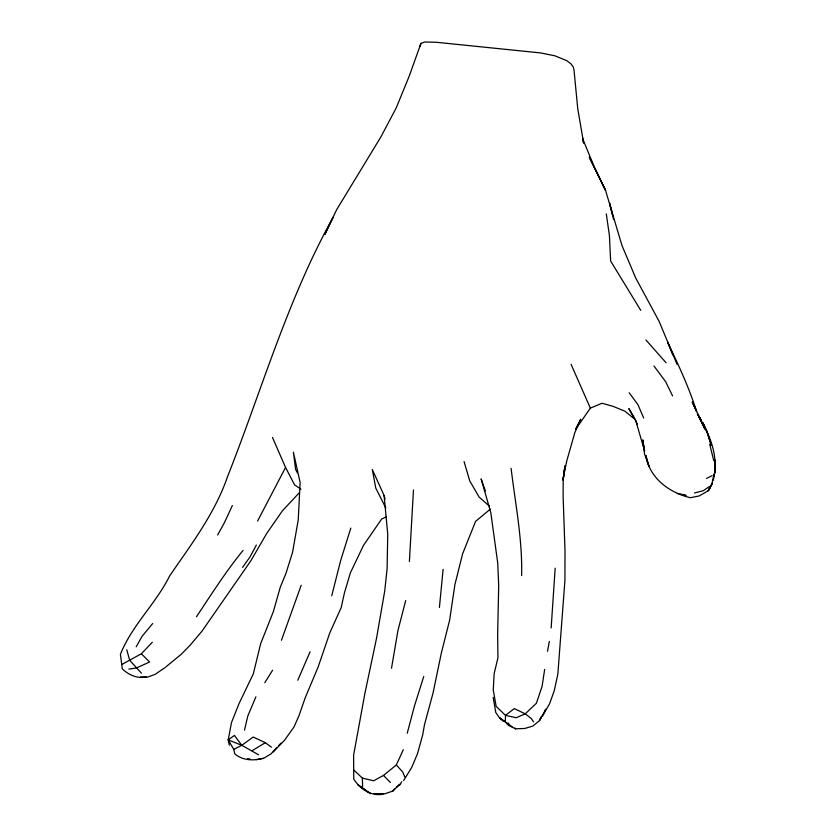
<?xml version="1.0" encoding="UTF-8"?>
<svg xmlns="http://www.w3.org/2000/svg" width="836" height="836" viewBox="0 0 836 836"><rect width="100%" height="100%" fill="white"/><g stroke="black" fill="none" stroke-linecap="round" stroke-linejoin="round"><path stroke-width="1.25" d="M521.622 575.576C522.552 539.565 515.352 504.014 511.109 468.4M385.814 507.985L375.751 488.015L372.313 469.539L384.1 495.487L387.747 534.277L387.089 568.804L384.759 590.812L376.555 638.15L364.914 693.357L353.607 755.086L353.753 779.037C360.002 788.965 370.818 796.509 383.034 794.2M713.557 477.304L714.895 471.744L714.592 472.936L714.937 459.999L714.937 471.765L713.296 480.146M505.341 720.831L505.498 715.386L496.145 706.336L493.25 689.982L494.149 673.638L497.942 657.827L497.639 634.754L498.695 585.628L497.744 563.203L490.816 512.667L481.128 478.882L485.392 490.951M374.12 793.573L384.779 793.824L392.962 790.981L399.807 784.293L396.274 787.397M506.449 723.38L508.81 725.523L515.624 728.835L524.872 728.459L532.898 726.056L539.502 720.632L545.824 709.2L544.623 711.237M413.465 490.011L409.389 561.541M551.154 627.951L555.177 568.146M714.592 472.936C717.319 453.645 709.43 433.936 699.408 417.666L701.185 420.236L697.37 413.757L704.967 429.234L692.344 402.106L696.555 411.448C689.063 387.444 678.32 364.642 667.504 341.997L672.865 354.955M443.122 569.316L439.412 607.438M563.015 480.125L564.979 465.976L563.203 479.341L563.119 496.281L565.011 551.081L564.917 580.477L557.842 674.15L554.268 690.651L549.649 703.588L542.501 716.128M563.088 479.76L564.979 465.976M544.654 669.406L542.104 686.283L536.367 703.264L525.248 713.85L516.157 717.727L505.498 715.386L514.276 708.594L525.248 713.85L531.226 718.448L533.608 721.938M391.52 668.204L397.957 630.438L405.711 600.53M547.517 651.254L549.346 641.39M229.294 745.169L228.228 739.891L231.447 722.68L239.096 703.452L253.298 673.889L260.675 643.668L273.309 611.764L280.259 587.259L286.006 573.245L292.527 552.429L298.233 519.992L300.134 482.508L293.384 452.14L295.599 469.341L297.344 472.852M563.422 477.387L566.714 461.138L574.792 432.745L580.696 419.181L575.649 429.014M714.038 474.2L711.781 484.357L708.207 490.805L699.032 495.999L690.379 497.713C669.469 492.874 649.206 477.952 645.935 455.536L648.966 466.174L644.577 454.052L642.779 439.882L644.556 450.855L635.83 420.853L628.829 408.605L634.639 418.512M244.499 730.141L247.78 716.065L255.9 696.827M407.236 733.256L414.457 705.981L423.747 676.47M331.746 595.744L340.743 560.225L350.817 528.112M420.006 46.304L420.968 43.378L424.751 41.978L436.57 42.291L540.558 52.919L554.905 55.803L566.766 60.673L570.842 63.755L573.339 67.016L574.029 70.255L577.76 108.764L583.601 142.831M281.45 640.251L301.2 585.21M420.968 43.378L409.128 76.369L396.191 107.948L381.028 136.686L336.647 209.7L324.817 234.488L333.177 217.203C287.511 299.257 261.793 390.067 227.434 476.928C214.779 513.638 191.277 544.278 169.656 575.889C155.872 603.728 131.952 625.307 120.415 654.306L122.286 668.863C128.65 674.955 137.355 678.895 146.279 676.951M310.083 651.787L297.773 680.264M353.889 770.071L362.354 778.097L373.619 780.803L383.505 775.421L396.316 764.961L403.328 749.704M232.366 505.529L224.33 522.834L217.621 534.998M709.043 489.771L712.188 483.281L708.207 490.805L709.649 488.517M257.582 521.047L285.546 467.449L272.494 437.479M539.502 720.632L541.707 716.452M256.359 545.062L250.037 556.88L242.597 567.372M136.195 646.782L142.036 636.374L152.685 623.531M539.805 719.43L541.613 716.358M399.775 784.962L401.729 781.691M403.61 780.584L411.761 767.323L417.498 753.696L422.713 734.771L424.51 724.561L433.017 693.117L441.345 653.041L449.601 620.312L454.899 584.625L462.559 553.975L475.559 521.392L490.314 509.145M264.782 682.73L272.578 670.253M575.816 429.056L590.362 408.146L602.014 403.255L612.892 406.286L624.91 411.187L635.287 419.609L637.262 424.145M196.46 616.759C211.435 594.26 225.887 571.396 243.077 550.412M276.726 747.572L271.063 753.853L263.612 758.356L256.129 759.642M299.372 492.676L282.537 510.66L266.684 533.472L250.967 560.622L201.999 631.149L190.169 645.152L181.36 654.18L165.8 666.95M121.837 664.484L141.368 653.762L152.309 642.257M273.288 751.898L284.491 740.288L293.979 727.027L298.964 715.752L305.359 697.391L318.108 667.097L329.865 632.674L341.161 607.678L344.463 592.787L350.399 572.796L363.524 545.323L381.718 518.937L386.441 516.836M278.398 745.837L280.98 743.162M394.508 788.944L392.962 790.981M263.215 758.221C253.82 761.011 242.419 760.561 234.759 753.811L233.746 749.37L241.803 745.315L253.141 737.059L265.315 742.692L271.47 747.175M233.746 749.37L228.228 739.891L234.404 735.429L241.803 745.315L258.606 754.814M165.037 667.598L155.162 674.338L147.46 677.16L140.605 676.93M709.471 486.479L703.275 490.69L694.497 493M252.19 750.655L265.315 742.692M706.493 478.422L712.167 475.632M128.869 669.093L136.373 668.016L149.592 662.007L141.368 653.762M250.267 759.13L247.707 758.555M680.87 494.264L686.116 495.497L677.296 493.397M228.228 739.891L241.803 745.315M300.981 489.144L294.627 484.943L285.546 467.449M365.28 789.936L357.944 784.764L370.526 793.636L367.38 791.42M512.071 726.745L499.468 717.748L495.79 712.596L493.167 697.423M509.103 724.697L499.468 717.748L503.324 721.259M515.039 728.052L515.624 728.835M489.269 506.02L479.132 497.096L469.748 480.888L464.074 461.587M141.441 673.189L129.705 660.315L126.758 649.771M383.505 775.421L390.37 782.506M396.316 764.961L402.753 772.036L404.885 777.083M645.925 339.97L666.073 362.761M653.951 365.99L665.696 381.749L672.593 395.992M629.153 392.732L637.941 404.666L643.668 417.979M640.784 310.407L610.625 260.989L609.434 235.783L606.319 213.911M692.344 402.106L696.325 410.382M571.092 364.35L590.362 408.146M699.241 416.412L700.275 418.752M677.087 364.391L658.967 321.055L635.788 278.169L621.984 245.523L605.546 190.409L589.359 157.356L605.546 190.409L593.853 165.946L582.556 138.462L583.57 142.966M384.1 495.487L385.114 499.071M612.642 215.427L609.632 203.294L613.561 219.157M709.68 444.094L713.756 460.667M643.124 443.289L644.556 450.855M508.591 723.056L508.81 725.523M362.354 778.097L362.636 786.54M706.859 431.219L702.93 422.744L707.747 434.103L711.3 445.285L706.859 431.219"/></g></svg>
